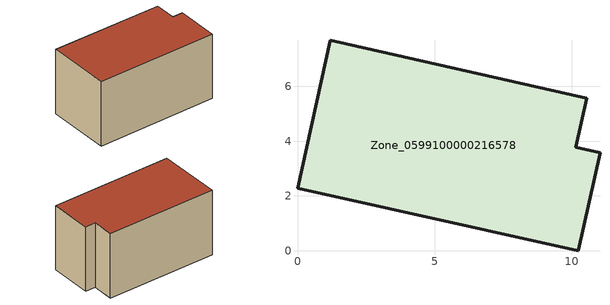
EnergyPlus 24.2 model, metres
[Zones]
Zone_0599100000216578
 floor ground (C_G): 0,2.28 1.19,7.68 10.55,5.57 10.15,3.77 11.03,3.58 10.24,0 z0
 wall outside (C_F): 1.19,7.68 0,2.28 10.24,0 11.03,3.58 10.15,3.77 10.55,5.57 1.19,7.68 z0:5.74
 roof outside (C_R): 0,2.28 10.24,0 11.03,3.58 10.15,3.77 10.55,5.57 1.19,7.68 z5.74
[BUILDING]
Pand.0599100000216578: North Axis=0; Terrain=City; Loads Convergence Tolerance Value=0.04; Temperature Convergence Tolerance Value=0.4; Solar Distribution=FullExterior; Maximum Number of Warmup Days=25; Minimum Number of Warmup Days=1
[Site:Location]
Rotterdam.The.Hague.AP_ZH_NLD Design_Conditions: Latitude=51.96; Longitude=4.45; Time Zone=1; Elevation=-4.5
[SITE:GROUNDTEMPERATURE:BUILDINGSURFACE]
18, 18, 18, 18, 18, 18, 18, 18, 18, 18, 18, 18
[MATERIAL] Thermal Absorptance=0.9; Solar Absorptance=0.7; Visible Absorptance=0.7
Name | Roughness | Thickness | Conductivity | Density | Specific Heat
G.TI.1975-1991 | MediumSmooth | 0.15 | 0.288461 | 540 | 1210
F.TI.1975-1991 | Rough | 0.3 | 0.230769 | 1920 | 840
R.TI.1975-1991 | MediumRough | 0.2 | 0.153846 | 1500 | 1000
[CONSTRUCTION]
C_G: G.TI.1975-1991
C_F: F.TI.1975-1991
C_R: R.TI.1975-1991
[ZONE]
Zone_0599100000216578: Type=1; Multiplier=1; Ceiling Height=Autocalculate; Volume=Autocalculate; Floor Area=autocalculate; Part of Total Floor Area=Yes
[ZONEINFILTRATION:DESIGNFLOWRATE]
Infil_Zone_0599100000216578: Zone or ZoneList or Space or SpaceList=Zone_0599100000216578; Schedule=AlwaysOn; Design Flow Rate Calculation Method=Flow/Area; Flow Rate per Floor Area=0.003; Constant Term Coefficient=1; Temperature Term Coefficient=0; Velocity Term Coefficient=0; Velocity Squared Term Coefficient=0
[HVACTEMPLATE:ZONE:IDEALLOADSAIRSYSTEM]
Zone_0599100000216578: Maximum Heating Supply Air Temperature=50; Minimum Cooling Supply Air Temperature=13; Maximum Heating Supply Air Humidity Ratio=0.0156; Minimum Cooling Supply Air Humidity Ratio=0.0077; Heating Limit=NoLimit; Cooling Limit=NoLimit; Dehumidification Control Type=ConstantSensibleHeatRatio; Cooling Sensible Heat Ratio=0.7; Dehumidification Setpoint=60; Humidification Control Type=None; Humidification Setpoint=30; Outdoor Air Method=None; Outdoor Air Flow Rate per Person=0.00944; Outdoor Air Flow Rate per Zone Floor Area=0; Outdoor Air Flow Rate per Zone=0; Demand Controlled Ventilation Type=None; Outdoor Air Economizer Type=NoEconomizer; Heat Recovery Type=None; Sensible Heat Recovery Effectiveness=0.7; Latent Heat Recovery Effectiveness=0.65
[ZONECONTROL:THERMOSTAT]
ThermostatControl_Zone_0599100000216578: Zone or ZoneList=Zone_0599100000216578; Control Type Schedule=DualSetpointControlType; Control 1=Thermostat_Zone_0599100000216578; Temperature Difference Between Cutout And Setpoint=0
[THERMOSTATSETPOINT:DUALSETPOINT]
Thermostat_Zone_0599100000216578: Heating Setpoint Temperature Schedule=HeatingSetpoint_Zone_0599100000216578; Cooling Setpoint Temperature Schedule=CoolingSetpoint_Zone_0599100000216578
[SCHEDULE:COMPACT]
HeatingSetpoint_Zone_0599100000216578: Through: 12/31, For: AllDays, Until: 24:00, 21
CoolingSetpoint_Zone_0599100000216578: Through: 12/31, For: AllDays, Until: 24:00, 24
DualSetpointControlType: Through: 12/31, For: AllDays, Until: 24:00, 4
AlwaysOn: Through: 12/31, For: AllDays, Until: 24:00, 1
